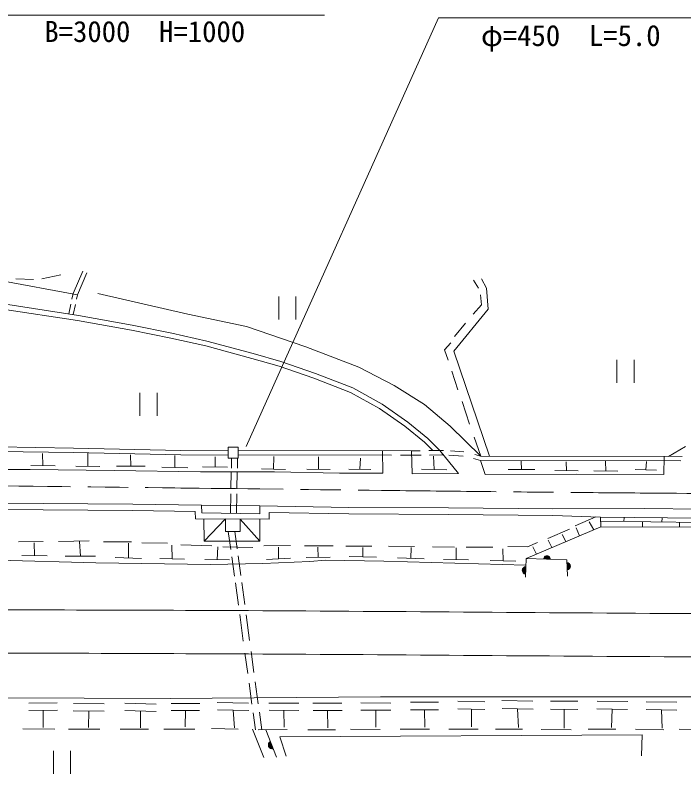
# Model space of a CAD drawing. Units: millimetres, scale not verified. Extents: x 40000 to 680000, y 20000 to 380000.
# Drawn here: x 175168 to 233288, y 263123 to 329048 of the extents above; entities that cross this region are included whole.
import ezdxf
from ezdxf.enums import TextEntityAlignment as Align

# ---------------------------------------------------------------- set-up
doc = ezdxf.new("R2010")
doc.units = ezdxf.units.MM
doc.header["$LTSCALE"] = 1000
doc.linetypes.add('CHAIN', pattern=[18.5, 12, -1.5, 3.5, -1.5])
for name, color, linetype, lineweight in [('M-BGD', 7, 'Continuous', 13), ('M-BMK', 2, 'CHAIN', 13), ('M-STR-HTXT', 7, 'Continuous', 13)]:
    doc.layers.add(name, color=color, linetype=linetype, lineweight=lineweight)
doc.styles.add('ＭＳ ゴシック', font='')
doc.styles.get('ＭＳ ゴシック').set_extended_font_data('MS Gothic')

# ---------------------------------------------------------------- blocks, each defined once
blk = doc.blocks.new('田')
at = {"color": 7, "linetype": 'Continuous', "lineweight": 13}
for p, q in [((-0.75, 1), (-0.75, -1)), ((0.75, -1), (0.75, 1))]:
    blk.add_line(p, q, dxfattribs=at)

msp = doc.modelspace()

# ---------------------------------------------------------------- linework, layer by layer
at = {"layer": 'M-BGD'}
for p, q in [((180581, 304732), (169398, 306810)), ((180198, 304855), (181040, 306810)), ((180581, 304732), (181407, 306652)), ((175219, 306129), (176770, 306087)), ((177499, 306138), (179126, 306477)), ((215427, 305325), (215008, 306011)), ((216146, 305314), (215688, 306134)), ((216279, 303503), (216146, 305314)), ((180093, 304370), (180198, 304855)), ((180503, 304370), (180581, 304732)), ((182364, 304853), (190173, 303079)), ((215694, 303863), (215605, 304740)), ((174141, 303950), (180672, 302954)), ((179821, 303109), (180002, 303949)), ((174075, 303515), (180599, 302520)), ((180214, 303037), (180401, 303900)), ((213304, 299841), (216279, 303503)), ((214982, 303074), (215694, 303863)), ((180672, 302954), (185350, 302102)), ((190173, 303079), (195265, 301992)), ((180599, 302520), (185268, 301670)), ((185350, 302102), (188783, 301416)), ((195265, 301992), (200442, 300219)), ((213342, 301129), (214309, 302286)), ((185268, 301670), (188691, 300985)), ((188783, 301416), (191834, 300729)), ((188691, 300985), (191728, 300302)), ((191834, 300729), (195858, 299642)), ((191728, 300302), (195740, 299218)), ((200442, 300219), (205048, 298474)), ((212490, 299960), (213024, 300582)), ((212796, 299070), (212490, 299960)), ((195858, 299642), (198261, 298956)), ((216384, 290735), (213304, 299841)), ((195740, 299218), (198128, 298536)), ((198261, 298956), (201274, 297907)), ((198128, 298536), (201123, 297493)), ((205048, 298474), (208109, 296872)), ((213126, 298116), (213635, 296501)), ((201123, 297493), (204329, 296268)), ((201274, 297907), (204516, 296667)), ((204516, 296667), (207071, 295237)), ((208109, 296872), (210740, 295213)), ((204329, 296268), (206838, 294863)), ((214016, 295484), (214665, 293501)), ((206838, 294863), (209037, 293341)), ((207071, 295237), (209303, 293692)), ((210740, 295213), (212972, 293325)), ((209303, 293692), (211044, 292262)), ((209037, 293341), (210747, 291937)), ((212972, 293325), (215649, 290737)), ((211044, 292262), (212074, 291208)), ((215649, 290737), (215059, 292382)), ((171600, 291557), (180239, 291418)), ((180239, 291418), (189574, 291219)), ((193671, 291505), (193671, 290558)), ((193671, 291505), (194551, 291505)), ((194551, 291505), (194551, 290558)), ((210747, 291937), (211460, 291206)), ((231943, 290706), (233431, 291561)), ((171595, 291177), (180232, 291038)), ((177574, 289909), (177534, 290964)), ((180232, 291038), (189568, 290839)), ((181485, 289839), (181496, 291011)), ((185227, 289859), (185197, 290845)), ((189049, 289740), (189039, 290785)), ((189568, 290839), (193671, 290808)), ((189574, 291219), (193671, 291188)), ((207872, 290824), (194550, 290845)), ((209625, 291202), (194551, 291225)), ((207139, 289242), (207107, 291206)), ((209624, 290822), (208670, 290823)), ((210374, 291204), (209625, 291202)), ((209667, 289203), (209625, 291202)), ((210447, 290824), (209626, 290822)), ((212411, 291209), (211127, 291206)), ((212260, 290829), (211184, 290826)), ((212074, 291208), (213693, 289228)), ((212402, 290829), (212260, 290829)), ((214120, 290740), (212855, 290805)), ((214178, 291117), (213016, 291178)), ((215649, 290737), (215117, 290874)), ((233146, 290704), (215649, 290737)), ((192542, 289779), (192542, 290676)), ((193671, 290558), (194551, 290558)), ((193978, 290558), (193962, 289693)), ((194498, 290558), (194482, 289679)), ((197617, 289601), (197637, 290705)), ((201528, 289591), (201538, 290665)), ((205121, 289591), (205181, 290546)), ((211580, 289561), (211530, 290725)), ((215601, 290357), (215009, 290510)), ((233041, 290324), (215601, 290357)), ((215601, 290357), (216031, 289125)), ((219178, 289571), (219162, 290301)), ((223083, 289465), (223049, 290247)), ((226499, 289431), (226486, 290287)), ((229989, 289538), (230042, 290274)), ((231540, 289125), (231565, 290707)), ((169665, 289605), (176473, 289567)), ((176473, 289567), (183777, 289471)), ((178631, 289891), (176517, 289927)), ((182533, 289830), (180437, 289848)), ((183777, 289471), (191291, 289376)), ((186472, 289850), (183982, 289868)), ((190168, 289713), (187929, 289767)), ((193632, 289767), (191451, 289791)), ((198656, 289574), (196578, 289627)), ((202540, 289573), (200516, 289609)), ((206070, 289573), (204172, 289609)), ((212681, 289534), (210478, 289588)), ((220334, 289571), (218023, 289571)), ((224092, 289441), (222073, 289488)), ((227538, 289413), (225460, 289449)), ((230909, 289520), (229070, 289555)), ((191291, 289376), (197699, 289376)), ((193956, 289376), (193927, 287876)), ((194476, 289376), (194447, 287876)), ((197699, 289376), (203363, 289261)), ((203363, 289261), (207139, 289242)), ((213693, 289228), (209667, 289203)), ((216031, 289125), (223918, 289150)), ((223918, 289150), (231540, 289125)), ((193919, 287456), (193887, 285773)), ((194439, 287456), (194407, 285763)), ((172929, 286646), (185401, 286560)), ((185401, 286560), (191354, 286465)), ((191354, 286465), (191379, 285816)), ((191354, 286465), (196446, 286410)), ((196446, 285727), (196446, 286410)), ((196446, 286410), (204182, 286268)), ((204182, 286268), (212830, 286229)), ((212830, 286229), (221898, 286144)), ((221898, 286144), (229908, 286172)), ((229908, 286172), (238803, 286089)), ((172925, 286086), (185394, 286000)), ((185394, 286000), (190815, 285913)), ((190815, 285913), (190839, 285294)), ((191379, 285816), (196446, 285727)), ((197246, 285835), (204176, 285708)), ((197246, 285243), (197246, 285835)), ((204176, 285708), (212826, 285669)), ((212826, 285669), (221897, 285584)), ((221897, 285584), (226055, 285426)), ((190839, 285294), (197246, 285243)), ((191557, 285289), (191600, 283348)), ((191600, 283348), (193448, 285274)), ((193439, 284194), (193448, 285274)), ((194728, 284183), (194736, 285263)), ((194736, 285263), (196422, 283335)), ((196422, 283335), (196441, 285250)), ((223852, 284663), (225636, 285442)), ((225456, 284335), (225060, 285019)), ((238265, 284928), (226051, 285066)), ((238269, 285288), (226055, 285426)), ((226055, 285426), (226066, 284595)), ((228084, 285043), (228088, 285403)), ((229708, 285025), (229703, 284577)), ((231389, 285006), (231393, 285366)), ((232924, 284989), (232919, 284561)), ((193439, 284194), (194728, 284183)), ((193696, 284192), (193913, 282602)), ((194252, 284187), (194459, 282671)), ((219584, 281837), (226066, 284595)), ((221468, 283576), (223356, 284377)), ((224226, 283812), (223924, 284511)), ((226066, 284595), (238256, 284535)), ((223031, 283303), (222712, 283917)), ((175451, 283271), (177606, 283309)), ((176849, 282087), (176816, 283195)), ((178922, 283309), (181592, 283366)), ((180837, 282033), (180757, 283301)), ((182850, 283271), (185272, 283271)), ((185010, 281874), (185023, 283161)), ((186169, 283195), (188400, 283176)), ((188805, 281808), (188798, 282982)), ((189582, 283023), (192252, 282947)), ((191600, 283348), (196422, 283335)), ((192729, 281732), (192782, 282853)), ((193225, 282851), (195818, 282794)), ((196772, 282928), (199098, 282966)), ((198057, 281805), (198050, 282826)), ((200319, 282928), (202798, 282928)), ((203923, 282909), (206174, 282909)), ((207604, 282909), (209892, 282870)), ((211456, 282851), (213344, 282832)), ((217978, 282870), (219714, 282851)), ((219714, 282851), (220572, 283214)), ((220476, 282216), (220178, 282858)), ((221814, 282786), (221491, 283417)), ((201500, 281937), (201487, 282813)), ((205388, 281967), (205390, 282802)), ((209557, 281847), (209579, 282798)), ((213494, 281738), (213498, 282771)), ((214374, 282813), (216681, 282813)), ((217575, 281632), (217566, 282684)), ((182192, 281467), (172809, 281710)), ((177942, 282069), (175757, 282104)), ((182150, 282027), (179523, 282039)), ((186156, 281838), (183863, 281910)), ((189874, 281790), (187736, 281826)), ((193804, 281714), (191655, 281749)), ((193999, 281975), (194229, 280291)), ((194542, 282062), (194773, 280371)), ((200766, 281581), (196704, 281390)), ((199114, 281852), (197000, 281757)), ((202539, 281949), (200461, 281925)), ((202133, 281680), (200766, 281581)), ((207222, 281597), (202133, 281680)), ((206588, 281940), (204188, 281994)), ((219562, 281266), (207222, 281597)), ((210707, 281811), (208407, 281882)), ((214580, 281720), (212407, 281756)), ((218698, 281616), (216452, 281647)), ((219521, 280210), (219584, 281837)), ((219584, 281837), (223106, 281710)), ((223106, 281710), (223169, 280298)), ((192147, 281324), (182192, 281467)), ((196704, 281390), (192147, 281324)), ((194309, 279706), (194572, 277782)), ((194856, 279762), (195121, 277827)), ((194685, 276955), (194998, 274663)), ((195240, 276952), (195548, 274696)), ((195140, 273621), (195385, 271829)), ((195678, 273744), (195926, 271931)), ((195496, 271015), (195749, 269167)), ((196038, 271114), (196300, 269193)), ((173121, 269716), (188654, 269659)), ((188654, 269659), (206933, 269802)), ((206933, 269802), (228559, 269802)), ((228559, 269802), (244378, 269802)), ((176357, 269256), (178829, 269292)), ((180230, 269232), (182917, 269197)), ((184692, 269250), (187432, 269179)), ((188737, 269234), (191209, 269234)), ((192712, 269331), (195435, 269277)), ((197223, 269273), (199821, 269255)), ((201041, 269274), (203566, 269274)), ((205224, 269293), (207822, 269275)), ((209534, 269354), (211952, 269354)), ((213631, 269443), (215995, 269389)), ((217470, 269484), (220157, 269448)), ((221693, 269445), (224075, 269427)), ((225749, 269444), (228419, 269408)), ((230009, 269384), (232678, 269348)), ((176363, 268617), (178835, 268653)), ((177599, 268635), (177613, 267145)), ((180218, 268611), (182905, 268576)), ((181562, 268594), (181534, 267145)), ((184695, 268623), (187435, 268552)), ((186065, 268588), (186072, 267125)), ((188731, 268625), (191203, 268625)), ((189967, 268625), (189953, 267204)), ((192760, 268677), (195482, 268623)), ((194121, 268650), (194233, 267125)), ((195851, 268419), (196051, 266951)), ((196398, 268476), (196606, 266955)), ((197232, 268649), (199830, 268631)), ((198531, 268640), (198552, 267184)), ((201056, 268629), (203581, 268629)), ((202318, 268629), (202353, 267125)), ((205221, 268663), (207819, 268645)), ((206520, 268654), (206513, 267184)), ((209543, 268697), (211961, 268697)), ((210752, 268697), (210773, 267164)), ((213637, 268777), (216001, 268723)), ((214819, 268750), (214833, 267197)), ((217500, 268791), (220187, 268755)), ((218844, 268773), (218913, 267157)), ((221696, 268737), (224078, 268719)), ((222887, 268728), (222894, 267077)), ((225729, 268757), (228398, 268721)), ((227063, 268739), (227014, 267137)), ((230024, 268704), (232693, 268668)), ((231358, 268686), (231393, 267097)), ((175845, 267031), (178604, 266993)), ((179799, 266993), (182520, 267005)), ((184300, 266993), (186766, 267018)), ((188084, 267010), (190792, 267010)), ((192222, 267048), (194549, 267010)), ((195807, 266991), (196780, 264531)), ((196303, 266953), (198820, 266972)), ((196951, 266958), (197886, 264569)), ((229673, 266500), (198187, 266326)), ((200607, 266950), (203010, 266937)), ((204306, 266994), (206881, 266975)), ((208635, 266994), (211191, 266994)), ((212850, 266994), (215405, 266994)), ((216912, 266994), (219277, 266994)), ((220898, 266975), (223510, 266956)), ((224960, 266994), (227382, 266994)), ((229079, 266994), (231558, 266956)), ((229622, 264695), (229673, 266500)), ((232874, 266994), (234972, 266975)), ((198187, 266326), (198721, 264647))]:
    msp.add_line(p, q, dxfattribs=at)
for centre, radius, start, end in [((221383, 281785), 287, 355.29795, 180.56697), ((221382, 281782), 230, 355.29795, 180.56697), ((221382, 281780), 172, 355.29795, 180.56697), ((221382, 281777), 115, 355.29795, 180.56697), ((221382, 281775), 57.4, 355.29795, 180.56697), ((219571, 280802), 327, 92.53928, 262.98676), ((219566, 280802), 262, 92.53928, 262.98676), ((219560, 280802), 196, 92.53928, 262.98676), ((219555, 280803), 131, 92.53928, 262.98676), ((219549, 280803), 65.4, 92.53928, 262.98676), ((223118, 281164), 313, 274.9355, 90.2228), ((223120, 281164), 250, 274.9355, 90.2228), ((223123, 281164), 188, 274.9355, 90.2228), ((223125, 281164), 125, 274.9355, 90.2228), ((223128, 281164), 62.6, 274.9355, 90.2228), ((197529, 265633), 355, 120.30152, 282.44838), ((197518, 265629), 284, 120.30152, 282.44838), ((197508, 265625), 213, 120.30152, 282.44838), ((197498, 265621), 142, 120.30152, 282.44838), ((197488, 265617), 71, 120.30152, 282.44838)]:
    msp.add_arc(centre, radius, start, end, dxfattribs=at)
for points in [[(67202, 277547), (75944, 277546), (84686, 277569), (93429, 277544), (105114, 277511), (116800, 277376), (128485, 277351), (139155, 277329), (149825, 277401), (160495, 277394), (171730, 277387), (182965, 277359), (194199, 277308), (207487, 277248), (220774, 277109), (234061, 277051), (262016, 276928), (289971, 276955), (317926, 276858), (347758, 276754), (377590, 276524), (407423, 276439), (447985, 276324), (488548, 276420), (529111, 276316), (542438, 276282), (555765, 276207), (569092, 276152)], [(67218, 273785), (75961, 273784), (84703, 273807), (93446, 273782), (105131, 273749), (116816, 273613), (128502, 273589), (139172, 273567), (149842, 273638), (160512, 273632), (171746, 273625), (182981, 273597), (194216, 273546), (207504, 273486), (220791, 273347), (234078, 273289), (262033, 273166), (289988, 273193), (317943, 273095), (347775, 272991), (377607, 272762), (407439, 272677), (448002, 272562), (488565, 272588), (529128, 272554), (542438, 272543), (555749, 272536), (569060, 272527)]]:
    msp.add_open_spline(points, degree=3, knots=[0, 0, 0, 0, 1, 1, 1, 2, 2, 2, 3, 3, 3, 4, 4, 4, 5, 5, 5, 6, 6, 6, 7, 7, 7, 8, 8, 8, 9, 9, 9, 9], dxfattribs=at)
at = {"layer": 'M-BMK'}
msp.add_open_spline([(167977, 288206), (174646, 288132), (181316, 288054), (187985, 287978), (199255, 287849), (210526, 287700), (221797, 287592), (231445, 287498), (241093, 287446), (250741, 287363), (256184, 287316), (261628, 287263), (267071, 287209)], degree=3, knots=[0, 0, 0, 0, 1, 1, 1, 2, 2, 2, 3, 3, 3, 4, 4, 4, 4], dxfattribs=at)
at = {"layer": 'M-STR-HTXT'}
for p, q in [((170816, 329048), (202046, 329048)), ((195256, 291576), (211964, 328815)), ((211964, 328815), (234964, 328815))]:
    msp.add_line(p, q, dxfattribs=at)

# ---------------------------------------------------------------- block references
at = {"layer": 'M-BGD', "xscale": 1000, "yscale": 1000}
for p in [(198826, 303606), (228213, 298092), (186768, 295239), (179236, 264123)]:
    msp.add_blockref('田', p, dxfattribs=at)

# ---------------------------------------------------------------- texts
at = {"layer": 'M-STR-HTXT', "style": 'ＭＳ ゴシック'}
msp.add_text('B=3000  H=1000', height=1833, dxfattribs=at).set_placement((186431, 328548), align=Align.TOP_CENTER)
msp.add_text('φ=450  L=5.0', height=1833, dxfattribs=at).set_placement((223464, 325815), align=Align.BOTTOM_CENTER)

doc.saveas('drawing.dxf')
